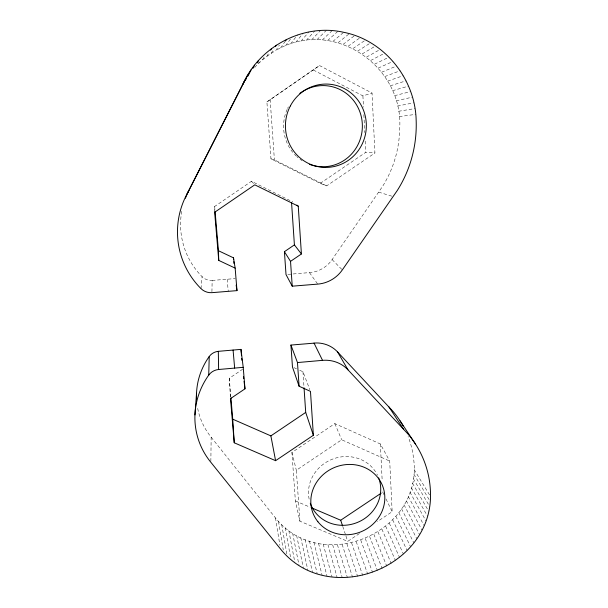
<?xml version="1.0" encoding="UTF-8"?>
<svg xmlns="http://www.w3.org/2000/svg" width="608" height="608" viewBox="0 0 608 608"><rect width="100%" height="100%" fill="white"/><g stroke="black" fill="none" stroke-linecap="round" stroke-linejoin="round"><path stroke-width="0.46" stroke-dasharray="3.04 2.28" d="M214.647 212.283L214.67 206.469L251.492 181.275L292.805 201.94M210.854 461.35L211.158 437.198A70.961 68.088 -15 0 1 197.296 406.22M211.926 291.718L212.154 280.425A12.738 12.548 12.3 0 1 202.107 276.67A73.796 73.674 54.1 0 1 182.02 209.965M211.158 437.198L275.492 517.94C321.548 575.822 423.495 532.524 413.653 459.139A99.522 93.412 -20.1 0 0 408.097 436.498M200.974 288.602L202.107 276.67M287.614 108.391L288.367 106.864M254.767 67.458L259.426 61.925M258.529 63.528L262.534 59.858L264.731 56.08M262.534 59.858L266.752 56.453L269.146 52.516M266.752 56.453L271.176 53.337L274.01 48.883M271.176 53.337L275.789 50.51L279.368 45.152M287.888 274.398L311.722 272.414A30.248 29.883 -50.8 0 0 332.105 259.601L382.485 186.504A110.17 107.32 86 0 0 399.692 128.797C404.001 65.345 331.527 16.902 275.789 50.51M280.562 48.002L285.616 40.789M285.486 45.813L292.007 36.959M290.533 43.943L297.517 34.922M295.686 42.423L303.149 33.258M300.922 41.238L308.864 31.973M306.219 40.402L314.64 31.061M311.547 39.923L320.462 30.537M316.897 39.786L326.298 30.4M322.24 40.006L332.128 30.651M327.56 40.576L337.926 31.282M332.819 41.496L343.664 32.292M338.01 42.758L349.326 33.676M266.904 101.946L319.519 65.55L372.043 93.054L374.923 152.98L326.648 185.904L320.256 183.365L270.963 158.825L266.904 101.946L319.519 65.55M343.11 44.361L354.882 35.431M348.095 46.284L360.308 37.544M320.256 183.365L365.742 152.327L374.923 152.98M230.379 396.781L229.262 378.298L242.592 369.269M352.944 48.534L365.59 40.006M359.412 533.573L347.715 541.378L299.926 521.208L295.382 500.931L291.924 452.481L334.833 423.624L380.342 443.962L389.72 461.084L392.152 511.723L377.34 521.611M299.926 521.208L296.332 470.25L341.696 439.774L389.72 461.084M357.641 51.095L370.698 42.811M362.163 53.952L375.615 45.942M366.495 57.099L380.327 49.385M370.614 60.519L384.811 53.116M374.52 64.19L389.044 57.137M378.176 68.104L393.019 61.423M381.588 72.253L396.72 65.953M384.735 76.6L400.132 70.703M387.6 81.138L403.233 75.666M390.184 85.85L406.03 80.811M313.378 70.019L362.915 95.874L372.043 93.054M392.472 90.714L408.5 86.116M394.448 95.707L410.636 91.572M396.12 100.814L412.437 97.143M397.48 106.012L413.888 102.813M398.514 111.287L414.998 108.558M399.228 116.607L415.75 114.357M212.154 280.425L235.197 278.586M270.963 158.825L274.406 159.881L326.648 185.904M378.685 192.136L393.14 196.589M295.382 500.931L310.194 507.239M294.074 367.703L296.499 368.805M299.729 370.272L302.966 371.746L309.822 389.66M332.105 259.601L342.334 269.899M251.492 181.275L254.775 184.832M309.495 272.673L317.756 284.111M414.132 469.543L430.479 496.447M413.873 474.118L430.183 501.372M413.326 478.686L429.567 506.274M412.482 483.216L428.64 511.146M411.342 487.692L427.394 515.964M409.921 492.108L425.843 520.714M408.226 496.432L423.989 525.365M406.258 500.665L421.853 529.918M404.024 504.777L419.421 534.341M401.538 508.759L416.723 538.627M398.81 512.597L413.759 542.762M395.846 516.276L410.552 546.714M383.982 494.669L382.759 492.108L382.66 490.223M386.019 498.932L392.152 511.723M392.654 519.779L407.094 550.491M389.264 523.093L403.416 554.063M385.67 526.209L399.524 557.422M381.892 529.12L395.443 560.561M334.833 423.624L341.696 439.774M377.94 531.81L391.172 563.464M373.844 534.265L386.734 566.116M369.603 536.484L382.151 568.518M365.241 538.46L377.439 570.646M360.772 540.17L372.605 572.508M356.212 541.629L367.673 574.089M351.576 542.815L362.672 575.381M342.737 526.399L345.671 535.215M345.96 536.096L347.715 541.378M346.887 543.727L357.603 576.376M342.152 544.365L352.496 577.083M337.402 544.73L347.366 577.494M332.652 544.806L342.228 577.6M327.91 544.608L337.106 577.402M323.205 544.13L332.021 576.908M318.546 543.37L326.998 576.118M291.924 452.481L296.332 470.25M313.956 542.328L322.035 575.024M309.457 541.021L317.171 573.633M305.049 539.44L312.421 571.953M300.77 537.594L307.792 569.992M296.628 535.496L303.316 567.75M292.63 533.14L299.007 565.242M288.808 530.548L294.872 562.468M285.167 527.714L290.943 559.451M281.724 524.666L287.067 555.256M278.494 521.398L283.275 549.928M275.492 517.94L279.9 545.33M227.164 279.224L228.243 291.338M214.67 206.469L214.989 210.231M229.262 378.298L230.835 396.88M270.142 99.469L274.406 159.881M302.966 371.746L303.985 386.878M362.915 95.874L363.485 107.168M363.858 114.692L364.754 132.567M365.18 141.033L365.742 152.327M380.342 443.962L382.189 480.776M309.138 499.1A36.472 34.01 -22.6 0 1 330.486 459.982A36.472 34.01 -22.6 0 1 374.156 469.786L375.402 471.534A36.472 34.01 -22.6 0 1 376.527 473.358M376.876 473.982A36.472 34.01 -22.6 0 1 377.522 475.243M302.062 160.641A40.584 39.398 -87.2 0 1 300.018 159.235M298.064 157.7A40.584 39.398 -87.2 0 1 296.81 156.606M296.202 156.043A40.584 39.398 -87.2 0 1 294.439 154.265M292.798 152.372A40.584 39.398 -87.2 0 1 287.242 109.159"/><path stroke-width="0.91" d="M337.546 351.918L348.012 369.854L407.854 433.869A107.791 100.419 -20.3 0 1 430.449 491.522C434.203 567.621 328.449 608.638 280.493 548.978L210.839 462.278A77.011 73.477 -15.6 0 1 208.734 375.121L209.228 356.516A12.441 12.016 -5.4 0 1 218.318 351.333L240.973 349.38L243.223 367.331L244.978 388.831L230.493 398.628L234.247 442.776L275.591 460.682L313.371 435.267L310.475 391.37L299.09 386.232L292.463 366.966L290.936 345.07L316.228 342.965A29.306 28.204 -24.3 0 1 337.546 351.918L392.981 411.35A99.522 93.412 -20.1 0 1 403.096 425.889M194.948 414.945L196.528 393.315M187.211 193.937A73.796 73.674 54.1 0 1 188.86 190.555L242.387 85.356C258.59 47.074 302.784 22.967 343.664 32.292C384.416 40.272 415.264 79.032 416.153 120.186A120.179 116.956 87.7 0 1 397.298 190.471L342.334 269.899A32.908 32.422 -47.7 0 1 317.756 284.111L292.228 286.178L286.011 274.542L284.415 251.682L294.409 244.88L291.566 202.76M242.387 85.356L247.836 74.966M248.018 76.008L251.074 69.958M215.072 211.174L218.432 250.716L233.502 257.845L235.152 268.113L236.983 290.632L211.911 292.661A13.862 13.627 8.7 0 1 200.974 288.602A80.241 80.18 -0.9 0 1 186.504 194.978L244.918 80.18M252.936 68.392L254.615 65.162M186.504 194.978L188.86 190.555M257.222 62.89L258.446 60.61M270.583 50.16L271.54 48.587M275.432 46.656L276.374 45.174M245.054 80.59L246.536 78.295M285.616 40.789L286.626 39.353M292.228 286.178L290.533 261.364L301.408 253.969L298.254 206.165L296.894 205.109M230.918 397.807L232.735 419.178L270.872 435.883L305.702 412.414L304.046 387.82M311.942 507.984L340.693 520.235L381.201 493.149M208.734 375.121A13.52 12.996 -6.5 0 1 218.614 369.497L243.223 367.331M290.936 345.07L297.472 362.558L322.529 360.354A31.798 30.438 -24.4 0 1 348.012 369.854M298.254 206.165L254.775 184.832L214.647 212.283L218.743 260.399L235.152 268.113M294.409 244.88L301.408 253.969M400.056 420.835L415.469 444.076M388.907 406.889L403.461 429.073M284.415 251.682L290.533 261.364M314.032 343.079L322.529 360.354M305.702 412.414L313.371 435.267M340.693 520.235L342.448 525.517M270.872 435.883L275.591 460.682M236.155 285.076L236.983 290.632M243.504 376.717L243.732 378.586M244.066 381.376L244.978 388.831M233.077 350.056L234.65 368.083M233.502 257.845L233.662 259.73M233.814 261.615L233.966 263.5M240.973 349.38L241.49 355.703M241.71 358.416L241.855 360.225M297.472 362.558L299.09 386.232M232.735 419.178L234.247 442.776M218.432 250.716L218.743 260.399M218.318 351.333L218.614 369.497M196.574 399.365A70.961 68.088 -15 0 1 209.228 356.516M378.655 477.858A36.472 34.01 -22.6 0 1 361.456 520.516A36.472 34.01 -22.6 0 1 315.423 512.552L314.146 510.834A36.472 34.01 -22.6 0 1 310.278 503.234M185.402 198.269A73.796 73.674 54.1 0 1 186.823 194.796M304.03 90.645A40.584 39.398 -87.2 0 1 350.071 96.642A40.584 39.398 -87.2 0 1 358.484 143.64L357.352 145.89A40.584 39.398 -87.2 0 1 309.419 164.327M299.812 93.412A40.584 39.398 -87.2 0 1 303.301 91.063M290.373 105.914L289.218 108.27A41.694 40.455 -86.7 0 0 307.443 162.914A41.694 40.455 -86.7 0 0 361.182 146.004L362.345 143.693A41.694 40.455 -86.7 0 0 344.356 88.593A41.694 40.455 -86.7 0 0 290.373 105.914M317.916 521.748L316.608 519.992A37.377 34.77 -22.6 0 1 327.248 471.405A37.377 34.77 -22.6 0 1 378.115 477.949L379.392 479.735A37.377 34.77 -22.6 0 1 368.395 527.797A37.377 34.77 -22.6 0 1 317.916 521.748"/></g></svg>
